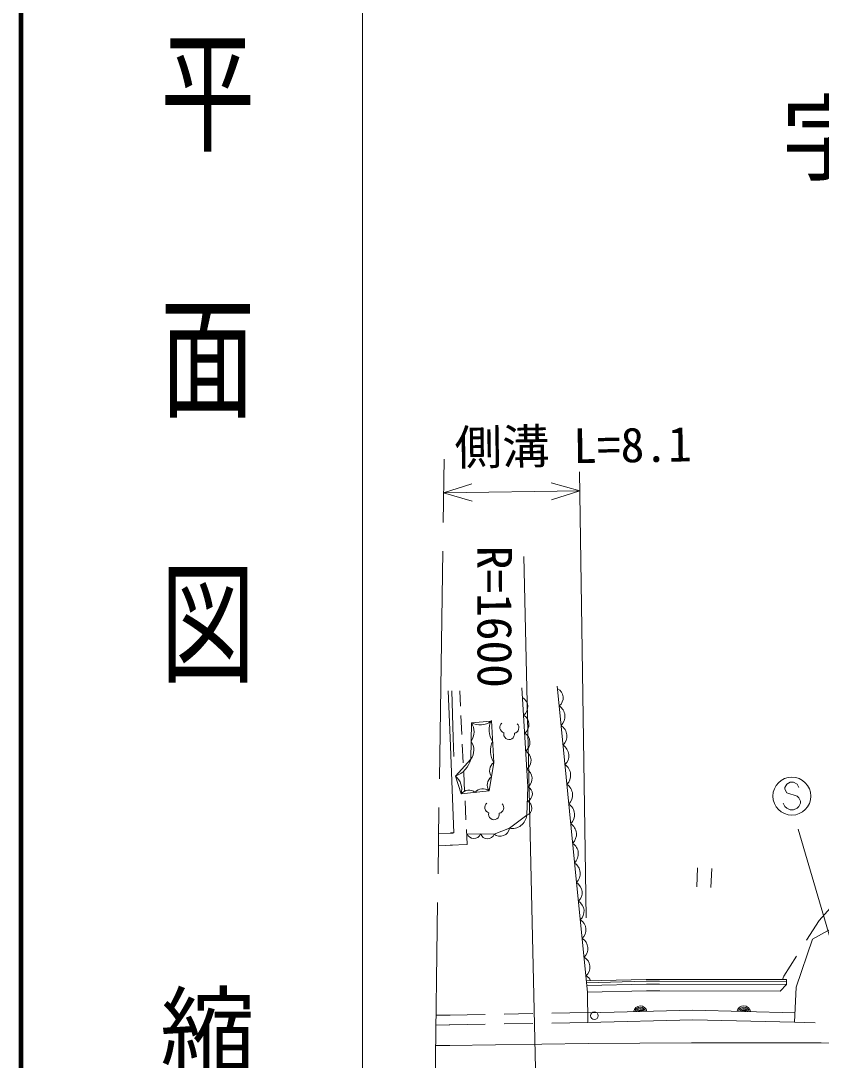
# Model space of a CAD drawing. Units: millimetres, scale not verified. Extents: x 40000 to 680000, y 20000 to 380000.
# Drawn here: x 40000 to 82142, y 286910 to 341624 of the extents above; entities that cross this region are included whole.
import ezdxf
from ezdxf.enums import TextEntityAlignment as Align

# ---------------------------------------------------------------- set-up
doc = ezdxf.new("R2010")
doc.units = ezdxf.units.MM
doc.header["$LTSCALE"] = 1000
doc.linetypes.add('CHAIN', pattern=[18.5, 12, -1.5, 3.5, -1.5])
for name, color, linetype, lineweight in [('M-BGD', 7, 'Continuous', 13), ('M-BGD-EXST', 7, 'Continuous', 13), ('M-BMK', 2, 'CHAIN', 13), ('M-BMK-OTRS', 5, 'Continuous', 13), ('M-BMK-SRVR', 3, 'Continuous', 13), ('M-STR-HTXT', 7, 'Continuous', 13), ('M-STR-STRC', 7, 'Continuous', 13), ('M-STR-STRD', 7, 'Continuous', 13), ('M-TTL', 2, 'Continuous', 140), ('M-TTL-BAND', 7, 'Continuous', 13)]:
    doc.layers.add(name, color=color, linetype=linetype, lineweight=lineweight)
doc.styles.add('@ＭＳ ゴシック', font='')
doc.styles.add('ＭＳ ゴシック', font='')
doc.styles.get('@ＭＳ ゴシック').set_extended_font_data('@MS Gothic')
doc.styles.get('ＭＳ ゴシック').set_extended_font_data('MS Gothic')

msp = doc.modelspace()

# ---------------------------------------------------------------- linework, layer by layer
at = {"layer": 'M-BGD'}
for p, q in [((66698, 301293), (66388, 306517)), ((68348, 305562), (68247, 306591)), ((62607, 303874), (62507, 306361)), ((62769, 303873), (62689, 306361)), ((63110, 306352), (63148, 305552)), ((69255, 296256), (68348, 305562)), ((63173, 305052), (63221, 304053)), ((64904, 302584), (64776, 304797)), ((63724, 304668), (63695, 302753)), ((64754, 304752), (63724, 304668)), ((62607, 303874), (62807, 298878)), ((62769, 303873), (62801, 302890)), ((63245, 303554), (63294, 302555)), ((63695, 302753), (62880, 301860)), ((64653, 301083), (64904, 302584)), ((63318, 302056), (63366, 301057)), ((62880, 301860), (63186, 300931)), ((63186, 300931), (64653, 301083)), ((66642, 299805), (66698, 301293)), ((63390, 300558), (63439, 299559)), ((65726, 299120), (66642, 299805)), ((62743, 298869), (61999, 298845)), ((62807, 298878), (62620, 298870)), ((63463, 299059), (63502, 298259)), ((63498, 298831), (64923, 298811)), ((64923, 298811), (65726, 299120)), ((62733, 298222), (61990, 298198)), ((63502, 298259), (62615, 298223)), ((75635, 297035), (75590, 296036)), ((76384, 297001), (76339, 296002)), ((69832, 290486), (69255, 296256)), ((82043, 294263), (83782, 296240)), ((81376, 293220), (82043, 294263)), ((80170, 291335), (80837, 292378)), ((72931, 291163), (69772, 291084)), ((73631, 291162), (72931, 291163)), ((80314, 291150), (73631, 291162)), ((80112, 291150), (80170, 291335)), ((80314, 291150), (80314, 291050)), ((72933, 291063), (69782, 290985)), ((72936, 290913), (69797, 290835)), ((73633, 291062), (72933, 291063)), ((73636, 290912), (72936, 290913)), ((80314, 291050), (73633, 291062)), ((80314, 290900), (73636, 290912)), ((80314, 291050), (80314, 290900)), ((69861, 288903), (69832, 290486)), ((61861, 289281), (62604, 289289)), ((62557, 289289), (64455, 289324)), ((65454, 289342), (66954, 289370)), ((67954, 289388), (69852, 289423)), ((67957, 288868), (69861, 288903)), ((80735, 288910), (81832, 288883)), ((61854, 288761), (62597, 288769)), ((62553, 288769), (64458, 288804)), ((65457, 288822), (66957, 288850))]:
    msp.add_line(p, q, dxfattribs=at)
for points in [[(83728, 288835), (83862, 289995), (89678, 297423), (88166, 298709), (84437, 294805), (81688, 293290)], [(80735, 288910), (80822, 290756), (81688, 293290)], [(80314, 290900), (79979, 290551), (73644, 290562), (72944, 290563), (69832, 290486)], [(80759, 289410), (80748, 289410), (75381, 289539), (69852, 289403)], [(69861, 288903), (75381, 289039), (80735, 288910)]]:
    msp.add_lwpolyline(points, dxfattribs=at)
for centre, radius, start, end in [((68017, 305986), 538, 307.9426, 63.2284), ((66126, 305518), 571, 307.6089, 59.172), ((67985, 305004), 665, 314.1641, 56.9739), ((65755, 304298), 1098, 153.0064, 213.6059), ((66182, 304575), 571, 307.6097, 59.1718), ((63028, 304199), 839, 324.3546, 33.9398), ((64172, 305522), 965, 242.2921, 307.0471), ((65512, 304429), 288, 128.0005, 254.8718), ((65936, 304410), 288, 279.9296, 46.7977), ((68086, 303971), 665, 314.1649, 56.9735), ((63013, 303242), 839, 324.3543, 33.9406), ((65819, 303192), 1098, 153.0058, 213.606), ((65708, 304072), 283, 163.7144, 11.0854), ((66237, 303631), 571, 307.6099, 59.1711), ((66293, 302688), 571, 307.6089, 59.172), ((68187, 302937), 665, 314.1639, 56.974), ((62443, 303078), 1293, 289.7325, 345.4705), ((65243, 302142), 558, 127.4863, 213.5386), ((66349, 301745), 571, 307.6097, 59.1718), ((68288, 301903), 665, 314.1648, 56.9737), ((62347, 301170), 872, 344.1038, 52.3157), ((65118, 301391), 558, 127.487, 213.5373), ((63591, 300593), 529, 51.6437, 140.1584), ((64325, 300668), 529, 51.6437, 140.1584), ((66532, 300927), 402, 290.0717, 65.6287), ((68389, 300869), 665, 314.165, 56.9728), ((64718, 300211), 288, 128.0009, 254.8714), ((65142, 300192), 288, 279.93, 46.7973), ((66504, 300183), 402, 290.0703, 65.6301), ((68489, 299835), 665, 314.1641, 56.9739), ((64914, 299854), 283, 163.7144, 11.0854), ((65867, 299887), 779, 259.5494, 353.9895), ((68590, 298801), 665, 314.1649, 56.9735), ((63856, 298955), 379, 199.093, 339.2718), ((64569, 298945), 379, 199.093, 339.2718), ((65236, 299194), 495, 230.7416, 351.449), ((68691, 297767), 665, 314.1641, 56.9739), ((68792, 296733), 665, 314.1642, 56.9737), ((68946, 295729), 611, 312.0773, 59.6613), ((69047, 294749), 611, 312.0773, 59.6613), ((69148, 293768), 611, 312.0773, 59.6613), ((69249, 292788), 611, 312.0773, 59.6613), ((69350, 291807), 611, 312.0783, 59.6604), ((69450, 290826), 611, 25.5656, 59.6606), ((72618, 289417), 354, 10.2101, 172.6153), ((72618, 289417), 283, 12.4341, 170.3912), ((72618, 289417), 212, 16.1805, 166.6449), ((72618, 289417), 142, 23.8922, 158.9332), ((72618, 289417), 100, 34.2099, 148.6155), ((78063, 289420), 354, 7.4184, 169.8236), ((78063, 289420), 283, 9.6424, 167.5995), ((78063, 289420), 212, 13.3887, 163.8532), ((78063, 289420), 142, 21.1005, 156.1415), ((78063, 289420), 100, 31.4181, 145.8238)]:
    msp.add_arc(centre, radius, start, end, dxfattribs=at)
at = {"layer": 'M-BMK'}
msp.add_line((61774, 283217), (62283, 318541), dxfattribs=at)
at = {"layer": 'M-BMK-OTRS'}
msp.add_line((61838, 287681), (62581, 287685), dxfattribs=at)
msp.add_lwpolyline([(62546, 287685), (69866, 287781), (75312, 287816), (82146, 287828), (111094, 287506), (119051, 287538), (124892, 287609), (150692, 288030), (160708, 288174), (183753, 288441), (213746, 288736), (223681, 288807), (247952, 288830), (272208, 288856), (289834, 288789), (328514, 288467), (372831, 287890), (381449, 287761), (392842, 287531), (401291, 287313), (410891, 286998)], dxfattribs=at)
at = {"layer": 'M-BMK-SRVR'}
msp.add_line((67163, 283324), (66487, 313427), dxfattribs=at)
at = {"layer": 'M-STR-HTXT'}
for p, q in [((69776, 294402), (69418, 317882)), ((62258, 316773), (63751, 317246)), ((62258, 316773), (69433, 316882)), ((69433, 316882), (67927, 317309)), ((69433, 316882), (67940, 316409)), ((62258, 316773), (63764, 316346))]:
    msp.add_line(p, q, dxfattribs=at)
at = {"layer": 'M-STR-STRC'}
for p, q in [((80506, 301537), (80324, 301446)), ((80688, 301537), (80506, 301537)), ((80870, 301446), (80688, 301537)), ((80324, 301446), (80233, 301265)), ((80233, 301265), (80233, 301174)), ((80233, 301174), (80324, 300992)), ((80324, 300992), (80870, 300810)), ((80960, 301265), (80870, 301446)), ((80233, 300265), (80142, 300446)), ((80870, 300810), (80960, 300719)), ((80960, 300719), (81051, 300537)), ((81051, 300446), (80960, 300265)), ((81051, 300537), (81051, 300446)), ((80324, 300174), (80233, 300265)), ((80506, 300083), (80324, 300174)), ((80688, 300083), (80506, 300083)), ((80870, 300174), (80688, 300083)), ((80960, 300265), (80870, 300174)), ((83834, 289145), (80934, 299067))]:
    msp.add_line(p, q, dxfattribs=at)
msp.add_circle((80597, 300810), 1000, dxfattribs=at)
at = {"layer": 'M-STR-STRD'}
msp.add_circle((70200, 289254), 200, dxfattribs=at)
at = {"layer": 'M-TTL'}
msp.add_line((40000, 380000), (40000, 20000), dxfattribs=at)
at = {"layer": 'M-TTL-BAND'}
msp.add_line((58000, 370000), (58000, 20000), dxfattribs=at)

# ---------------------------------------------------------------- texts
at = {"layer": 'M-BGD-EXST', "style": 'ＭＳ ゴシック'}
msp.add_text('字 植松北', height=3666, dxfattribs=at).set_placement((91239, 332500), align=Align.BOTTOM_CENTER)
at = {"layer": 'M-BMK-SRVR', "style": 'ＭＳ ゴシック'}
msp.add_text('R=1600', height=1833, rotation=270.194, dxfattribs=at).set_placement((64946, 313993), align=Align.MIDDLE_LEFT)
at = {"layer": 'M-STR-HTXT', "style": 'ＭＳ ゴシック'}
msp.add_text('側溝 L=8.1', height=1833, rotation=0.873, dxfattribs=at).set_placement((69100, 317789), align=Align.BOTTOM_CENTER)
at = {"layer": 'M-TTL-BAND', "style": '@ＭＳ ゴシック', "width": 1.4}
msp.add_text('平  面  図', height=3666, rotation=270, dxfattribs=at).set_placement((49777, 306475), align=Align.MIDDLE_RIGHT)
at = {"layer": 'M-TTL-BAND', "style": '@ＭＳ ゴシック'}
msp.add_text('縮尺千分の一', height=3666, rotation=270, dxfattribs=at).set_placement((49777, 261030), align=Align.MIDDLE_RIGHT)

doc.saveas('drawing.dxf')
